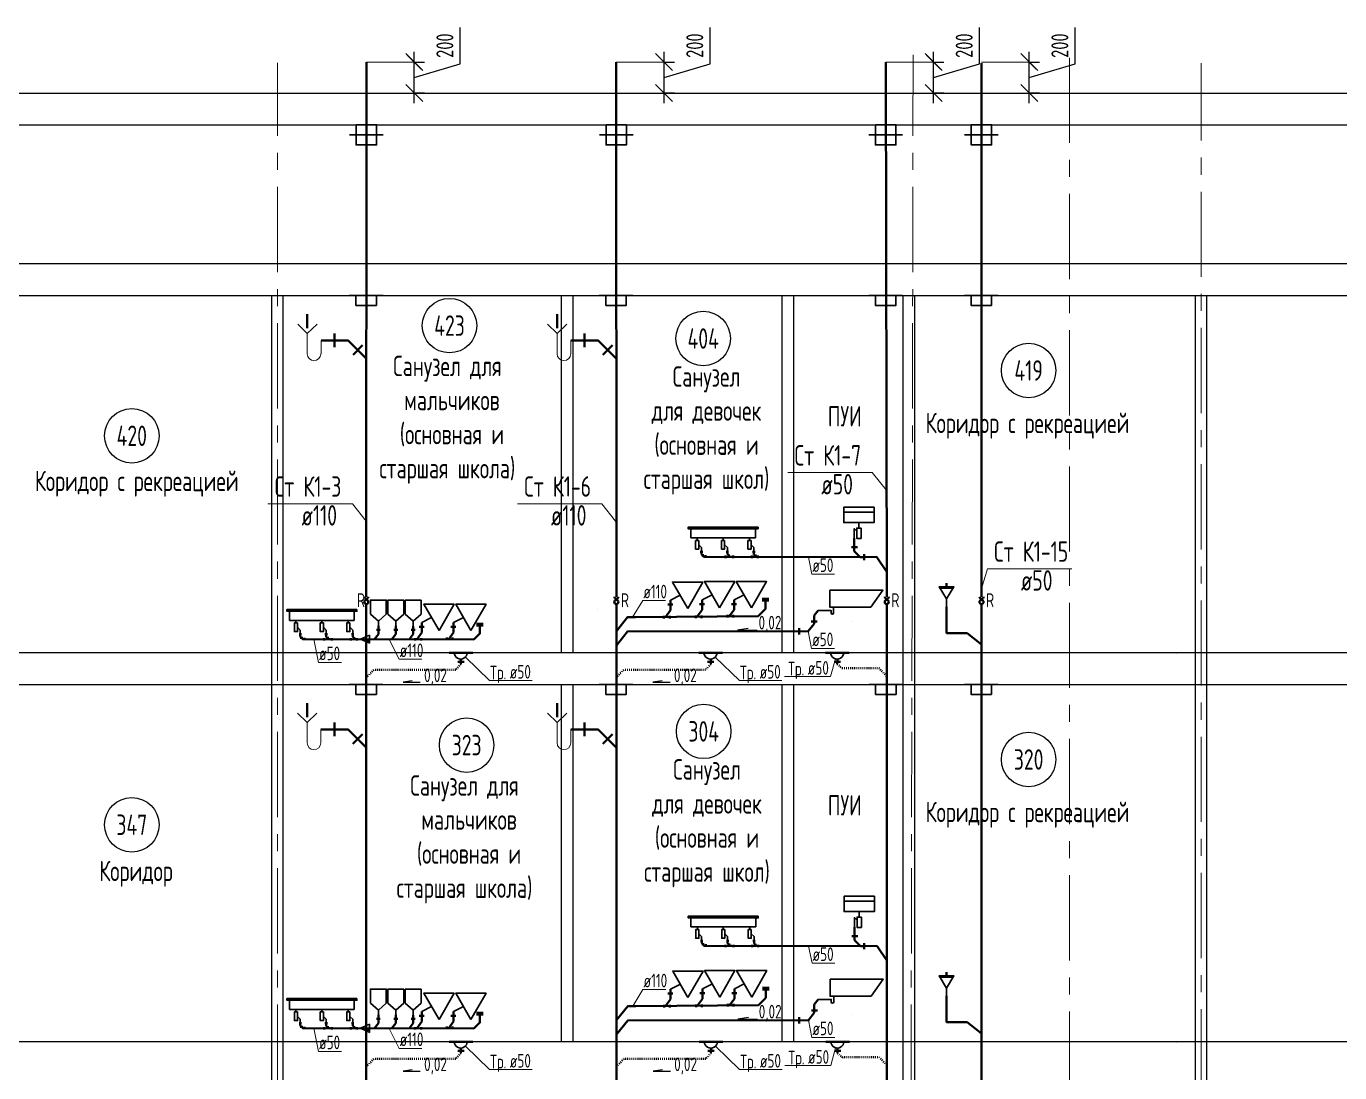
# Model space of a CAD drawing. Header units: millimetres. Extents: x -8689834 to 9419935, y -117443 to 166298.
# Drawn here: x -157798 to -138512, y -41899 to -26538 of the extents above; entities that cross this region are included whole.
import ezdxf
from ezdxf.enums import TextEntityAlignment as Align

# ---------------------------------------------------------------- set-up
doc = ezdxf.new("R2010")
doc.units = ezdxf.units.MM
doc.header["$MEASUREMENT"] = 0
doc.linetypes.add('ACAD_ISO03W100', pattern=[30, 12, -18])
doc.linetypes.add('CENTER', pattern=[2, 1.25, -0.25, 0.25, -0.25])
doc.layers.get('0').update_dxf_attribs({"color": 250, "lineweight": 9})
for name, color, linetype in [('PDF _0', 7, 'Continuous'), ('PDF __ВК-Text В1', 7, 'Continuous'), ('PDF __ВК-В1', 5, 'Continuous'), ('PDF __ВК-переход', 7, 'Continuous'), ('PDF __ВК-переход на SML', 3, 'Continuous'), ('PDF __ВК-питьевой фонтанчик', 7, 'Continuous'), ('PDF __ВК-противопожарные муфты', 1, 'Continuous'), ('PDF __ВК-размеры', 7, 'Continuous'), ('PDF __ВК-стены', 7, 'Continuous'), ('PDF __К14', 3, 'Continuous'), ('PDF __Сантехника', 7, 'Continuous'), ('PDF _TEKSTBK', 7, 'Continuous'), ('АР_Таблицы', 250, 'Continuous')]:
    doc.layers.add(name, color=color, linetype=linetype)
doc.layers.add('PDF __ВК-К1', color=7, linetype='Continuous', true_color=0xb80000)
for name, color, linetype, lineweight in [('АР_Маркер экспликации', 239, 'Continuous', 13), ('АР_Номер помещения', 1, 'Continuous', 25), ('АР_Оси', 195, 'Continuous', 9), ('АР_Оси размеры', 164, 'Continuous', 9), ('АР_Помещения_площадь', 19, 'Continuous', 9), ('ВК_канализация', 32, 'Continuous', 15)]:
    doc.layers.add(name, color=color, linetype=linetype, lineweight=lineweight)
doc.styles.add('ISOCPEUR', font='isocpeur.ttf', dxfattribs={"width": 0.7})
doc.styles.get("Standard").update_dxf_attribs({"font": 'isocpeur.ttf', "width": 0.7})
doc.styles.add('ГОСТ 2.304', font='isocpeur.ttf', dxfattribs={"width": 0.7})
doc.dimstyles.new('СПДС', dxfattribs={"dimscale": 100, "dimtxt": 2.5, "dimasz": 2.5, "dimexe": 1.5, "dimexo": 0, "dimgap": 1, "dimtad": 1, "dimdec": 0, "dimrnd": 1, "dimtxsty": 'ГОСТ 2.304', "dimblk": 'OBLIQUE', "dimcen": 2.5, "dimdle": 1.5, "dimadec": 0, "dimazin": 2, "dimtfac": 0.75, "dimtdec": 0, "dimtmove": 1, "dimatfit": 3, "dimfxl": 1, "dimtolj": 1, "dimarcsym": 1})

# ---------------------------------------------------------------- blocks, each defined once
blk = doc.blocks.new('*U1662')
at = {"layer": 'АР_Номер помещения', "color": 7}
blk.add_circle((-15720, 4793), 400, dxfattribs=at)
at = {"layer": 'АР_Помещения_площадь', "color": 7}
blk.add_line((-13545, 633), (-13545, 633), dxfattribs=at)
at = {"color": 7, "style": 'ISOCPEUR', "width": 0.7, "flags": 1}
blk.add_attdef('КАТЕГОРИЯ', (-499, -2092), '', height=250, dxfattribs=at)
at = {"layer": 'АР_Номер помещения', "color": 7, "style": 'ISOCPEUR', "width": 0.7}
blk.add_attdef('НОМЕР_ПОМЕЩЕНИЯ', text='', height=300, dxfattribs=at).set_placement((-15720, 4793), align=Align.MIDDLE_CENTER)
at = {"layer": 'АР_Помещения_площадь', "color": 7, "lineweight": 30, "width": 0.7, "flags": 104}
blk.add_attdef('ИМЯ_ПОМЕЩЕНИЯ', text='', height=100, dxfattribs=at).set_placement((158, 1217), align=Align.MIDDLE_CENTER)
at = {"layer": 'АР_Помещения_площадь', "color": 7, "style": 'ISOCPEUR', "width": 0.7}
blk.add_attdef('ПЛОЩАДЬ_ПОМЕЩЕНИЯ', text='', height=200, dxfattribs=at).set_placement((-13540, 880), align=Align.MIDDLE_RIGHT)
blk = doc.blocks.new('_Oblique')
at = {"color": 0, "linetype": 'ByBlock', "lineweight": -2}
blk.add_line((-0.5, -0.5), (0.5, 0.5), dxfattribs=at)
blk = doc.blocks.new('*D1730')
at = {"layer": 'АР_Оси размеры', "color": 0, "lineweight": -2, "ltscale": 100, "transparency": 16777216}
for p, q in [((-147757, -27088), (-147757, -26556)), ((-148432, -27667), (-148432, -26914)), ((-148432, -27064), (-148282, -27064)), ((-148432, -27291), (-147757, -27088)), ((-148432, -27517), (-148282, -27517))]:
    blk.add_line(p, q, dxfattribs=at)
at = {"layer": 'АР_Оси размеры', "color": 0, "lineweight": -2, "ltscale": 100, "transparency": 16777216, "xscale": 250, "yscale": 250, "zscale": 250}
for p, rotation in [((-148432, -27064), 90), ((-148432, -27517), 270)]:
    blk.add_blockref('_Oblique', p, dxfattribs=dict(at, rotation=rotation))
at = {"layer": 'АР_Оси размеры', "color": 0, "ltscale": 100, "transparency": 16777216, "insert": (-147982, -26822), "char_height": 250, "attachment_point": 5, "rotation": 90, "style": 'ГОСТ 2.304'}
blk.add_mtext('\\A1;200', dxfattribs=at)
blk = doc.blocks.new('*D1731')
at = {"layer": 'АР_Оси размеры', "color": 0, "lineweight": -2, "ltscale": 100, "transparency": 16777216}
for p, q in [((-143801, -27088), (-143801, -26556)), ((-144476, -27667), (-144476, -26914)), ((-144476, -27064), (-144326, -27064)), ((-144476, -27291), (-143801, -27088)), ((-144476, -27517), (-144326, -27517))]:
    blk.add_line(p, q, dxfattribs=at)
at = {"layer": 'АР_Оси размеры', "color": 0, "lineweight": -2, "ltscale": 100, "transparency": 16777216, "xscale": 250, "yscale": 250, "zscale": 250}
for p, rotation in [((-144476, -27064), 90), ((-144476, -27517), 270)]:
    blk.add_blockref('_Oblique', p, dxfattribs=dict(at, rotation=rotation))
at = {"layer": 'АР_Оси размеры', "color": 0, "ltscale": 100, "transparency": 16777216, "insert": (-144026, -26822), "char_height": 250, "attachment_point": 5, "rotation": 90, "style": 'ГОСТ 2.304'}
blk.add_mtext('\\A1;200', dxfattribs=at)
blk = doc.blocks.new('*D1732')
at = {"layer": 'АР_Оси размеры', "color": 0, "lineweight": -2, "ltscale": 100, "transparency": 16777216}
for p, q in [((-151426, -27088), (-151426, -26555)), ((-152101, -27667), (-152101, -26914)), ((-152101, -27064), (-151951, -27064)), ((-152101, -27290), (-151426, -27088)), ((-152101, -27517), (-151951, -27517))]:
    blk.add_line(p, q, dxfattribs=at)
at = {"layer": 'АР_Оси размеры', "color": 0, "lineweight": -2, "ltscale": 100, "transparency": 16777216, "xscale": 250, "yscale": 250, "zscale": 250}
for p, rotation in [((-152101, -27064), 90), ((-152101, -27517), 270)]:
    blk.add_blockref('_Oblique', p, dxfattribs=dict(at, rotation=rotation))
at = {"layer": 'АР_Оси размеры', "color": 0, "ltscale": 100, "transparency": 16777216, "insert": (-151651, -26822), "char_height": 250, "attachment_point": 5, "rotation": 90, "style": 'ГОСТ 2.304'}
blk.add_mtext('\\A1;200', dxfattribs=at)
blk = doc.blocks.new('*D1735')
at = {"layer": 'АР_Оси размеры', "color": 0, "lineweight": -2, "ltscale": 100, "transparency": 16777216}
for p, q in [((-142396, -27088), (-142396, -26556)), ((-143071, -27667), (-143071, -26914)), ((-143071, -27064), (-142921, -27064)), ((-143071, -27291), (-142396, -27088)), ((-143071, -27517), (-142921, -27517))]:
    blk.add_line(p, q, dxfattribs=at)
at = {"layer": 'АР_Оси размеры', "color": 0, "lineweight": -2, "ltscale": 100, "transparency": 16777216, "xscale": 250, "yscale": 250, "zscale": 250}
for p, rotation in [((-143071, -27064), 90), ((-143071, -27517), 270)]:
    blk.add_blockref('_Oblique', p, dxfattribs=dict(at, rotation=rotation))
at = {"layer": 'АР_Оси размеры', "color": 0, "ltscale": 100, "transparency": 16777216, "insert": (-142621, -26822), "char_height": 250, "attachment_point": 5, "rotation": 90, "style": 'ГОСТ 2.304'}
blk.add_mtext('\\A1;200', dxfattribs=at)

msp = doc.modelspace()

# ---------------------------------------------------------------- linework, layer by layer
at = {"layer": 'PDF _0', "lineweight": 20}
for points in [[(-151999.8, -27165.5), (-152203, -26962.3)], [(-148330.8, -27166), (-148533.9, -26962.8)], [(-144374.1, -27166), (-144577.3, -26962.8)], [(-142968.9, -27166), (-143172.1, -26962.8)]]:
    msp.add_lwpolyline(points, dxfattribs=at)
at = {"layer": 'PDF _0', "color": 3, "lineweight": 30}
for centre in [(-151418.4, -35732.2), (-151418.4, -35732.2), (-147749.9, -35732.2), (-147749.9, -35732.2), (-145891.4, -35732.2), (-145891.4, -35732.2), (-151418.4, -41442.7), (-151418.4, -41442.7), (-147746.4, -41442.7), (-147746.4, -41442.7), (-145887.9, -41442.7), (-145887.9, -41442.7)]:
    msp.add_arc(centre, 95.2, 179.99999, 0.00001, dxfattribs=at)
at = {"layer": 'PDF __ВК-Text В1', "lineweight": 25}
for points in [[(-147198.5, -35375.9), (-147353.1, -35402), (-147065.6, -35402)], [(-152129.2, -36144.3), (-152265.5, -36167.4), (-152012.2, -36167.4)], [(-148460.7, -36144.3), (-148597, -36167.4), (-148343.7, -36167.4)], [(-147194.9, -41086.4), (-147349.6, -41112.6), (-147062.1, -41112.6)], [(-152129.2, -41854.9), (-152265.5, -41877.9), (-152012.2, -41877.9)], [(-148457.2, -41854.9), (-148593.5, -41877.9), (-148340.1, -41877.9)]]:
    msp.add_lwpolyline(points, dxfattribs=at)
at = {"layer": 'PDF __ВК-В1', "color": 244, "lineweight": 40, "true_color": 0x991b1e}
for points in [[(-152804.5, -34912.1), (-152804.1, -27063.9)], [(-149132.5, -34912.1), (-149134.6, -27064.4)], [(-145162.5, -34912.1), (-145178.4, -27064.4)], [(-143770.5, -34912.1), (-143772.6, -27079.9)], [(-152805.6, -51185), (-152805.4, -35018.8)], [(-149133.6, -51185), (-149133.5, -35018.8)], [(-145163.6, -51185), (-145163.5, -35018.8)], [(-143980.1, -35444.3), (-144285.8, -35444.3), (-144285.8, -35059.1)], [(-143771.7, -51185), (-143771.5, -35018.8)], [(-143980.1, -41154.8), (-144285.8, -41154.8), (-144285.8, -40769.6)]]:
    msp.add_lwpolyline(points, dxfattribs=at)
at = {"layer": 'PDF __ВК-В1', "lineweight": 40}
for points in [[(-144285.8, -34767), (-144285.8, -34712)], [(-144285.8, -40477.5), (-144285.8, -40422.5)]]:
    msp.add_lwpolyline(points, dxfattribs=at)
at = {"layer": 'PDF __ВК-К1', "lineweight": 40}
for points in [[(-153270.6, -31048), (-153270.6, -31247)], [(-149600.8, -31048), (-149600.8, -31247)], [(-153270.6, -31149.6), (-153469.6, -31149.6)], [(-153270.6, -31149.6), (-153071.7, -31149.6), (-152805, -31416.3)], [(-152860, -31217.4), (-152999.7, -31361.3)], [(-149600.8, -31149.6), (-149799.7, -31149.6)], [(-149600.8, -31149.6), (-149401.8, -31149.6), (-149135.2, -31416.3)], [(-149190.2, -31217.4), (-149329.9, -31361.3)], [(-146231, -35189.3), (-146231, -35307.8), (-146315.6, -35417.8)], [(-146184.4, -35273.9), (-146273.3, -35273.9)], [(-146171.7, -35113.1), (-146231, -35189.3)], [(-146451.1, -35464.4), (-146451.1, -35371.3)], [(-151589.8, -35734.3), (-151242.7, -35734.3)], [(-147921.3, -35734.3), (-147574.2, -35734.3)], [(-146062.9, -35734.3), (-145715.8, -35734.3)], [(-153271.2, -36758.6), (-153271.2, -36957.5)], [(-149600.8, -36758.6), (-149600.8, -36957.5)], [(-153271.2, -36860.2), (-153470.1, -36860.2)], [(-153271.2, -36860.2), (-153072.2, -36860.2), (-152805.5, -37126.8)], [(-152860.6, -36927.9), (-153000.3, -37071.8)], [(-149600.8, -36860.2), (-149799.7, -36860.2)], [(-149600.8, -36860.2), (-149401.8, -36860.2), (-149135.2, -37126.8)], [(-149190.2, -36927.9), (-149329.9, -37071.8)], [(-146168.2, -40823.6), (-146227.4, -40899.8)], [(-146227.4, -40899.8), (-146227.4, -41018.3), (-146312.1, -41128.4)], [(-146180.9, -40984.4), (-146269.7, -40984.4)], [(-146447.5, -41174.9), (-146447.5, -41081.8)], [(-151589.8, -41444.8), (-151242.7, -41444.8)], [(-147917.8, -41444.8), (-147570.7, -41444.8)], [(-146059.3, -41444.8), (-145712.2, -41444.8)]]:
    msp.add_lwpolyline(points, dxfattribs=at)
at = {"layer": 'PDF __ВК-К1', "color": 244, "lineweight": 40, "true_color": 0x991b1e}
for points in [[(-145641.2, -34050.8), (-145641.2, -34241.3)], [(-147901.6, -34253.1), (-147865.2, -34253.1)], [(-147884.2, -34284.4), (-147884.2, -34248)], [(-147823.3, -34324.8), (-147847.6, -34324.8), (-147884.2, -34284.4)], [(-147884.2, -34303.5), (-147847.8, -34303.5)], [(-147823.5, -34340), (-147823.5, -34303.5)], [(-147532.1, -34308.6), (-147532.1, -34345)], [(-147521.7, -34253.1), (-147485.3, -34253.1)], [(-147502.6, -34288.2), (-147502.6, -34251.8)], [(-147443.6, -34325.6), (-147466.2, -34325.6), (-147502.6, -34288.2)], [(-147502.6, -34307.3), (-147466.2, -34307.3)], [(-147418.4, -34308.6), (-147418.4, -34345)], [(-147143.5, -34308.6), (-147143.5, -34345)], [(-147133.1, -34253.1), (-147096.6, -34253.1)], [(-147114, -34289.5), (-147114, -34253.1)], [(-147055, -34326.5), (-147077.6, -34326.5), (-147114, -34289.5)], [(-147114, -34308.6), (-147077.6, -34308.6)], [(-147055, -34345), (-147055, -34308.6)], [(-145679.3, -34182.1), (-145590.4, -34182.1)], [(-145497.2, -34330.2), (-145552.3, -34330.2), (-145641.2, -34241.3)], [(-145497.2, -34285.8), (-145497.2, -34374.7)], [(-148306.2, -35027.5), (-148378.8, -35027.5)], [(-148340.8, -34961.9), (-148340.8, -35110.4)], [(-147838, -35021.5), (-147910.5, -35021.5)], [(-147872.5, -34955.9), (-147872.5, -35104.5)], [(-147369.7, -35021.5), (-147442.3, -35021.5)], [(-147404.3, -34955.9), (-147404.3, -35104.5)], [(-147049.1, -35194.5), (-146942.3, -35087.7), (-146942.3, -34969.1)], [(-146992.2, -34943), (-146894.9, -34943)], [(-146992.2, -34969.1), (-146894.9, -34969.1)], [(-151992, -35287.8), (-151992, -35436.3)], [(-151523.7, -35287.8), (-151523.7, -35436.3)], [(-147049.1, -35194.5), (-148850.6, -35213)], [(-148433.9, -35230.1), (-148433.9, -35193.6)], [(-148340.8, -35110.4), (-148413.2, -35209.6)], [(-148350.1, -35230.1), (-148350.1, -35193.6)], [(-147965.7, -35224.1), (-147965.7, -35187.7)], [(-147872.5, -35104.5), (-147945, -35203.7)], [(-147881.9, -35224.1), (-147881.9, -35187.7)], [(-147501.4, -35215.3), (-147501.4, -35178.9)], [(-147404.3, -35104.5), (-147476.8, -35197.7)], [(-147417.6, -35215.3), (-147417.6, -35178.9)], [(-153792.2, -35463.2), (-153755.8, -35463.2)], [(-153774.8, -35494.6), (-153774.8, -35458.1)], [(-153412.3, -35463.2), (-153375.8, -35463.2)], [(-153393.2, -35498.3), (-153393.2, -35461.9)], [(-153023.7, -35463.2), (-152987.2, -35463.2)], [(-153004.6, -35499.6), (-153004.6, -35463.2)], [(-152626.9, -35458.8), (-152684.8, -35536.1)], [(-152599.2, -35395.3), (-152657.2, -35395.3)], [(-152626.9, -35340.1), (-152626.9, -35458.8)], [(-152371.6, -35459.4), (-152429.6, -35536.7)], [(-152344, -35395.9), (-152402, -35395.9)], [(-152371.6, -35340.7), (-152371.6, -35459.4)], [(-152116.4, -35460), (-152174.4, -35537.3)], [(-152088.8, -35396.5), (-152146.8, -35396.5)], [(-152116.4, -35341.3), (-152116.4, -35460)], [(-151992, -35436.3), (-152064.5, -35537.8)], [(-151957.4, -35353.4), (-152030, -35353.4)], [(-151523.7, -35436.3), (-151596.3, -35538.9)], [(-151489.2, -35353.4), (-151561.7, -35353.4)], [(-151224.5, -35539.7), (-151137, -35452.2), (-151137, -35333.6)], [(-151186.8, -35307.5), (-151089.6, -35307.5)], [(-151186.8, -35333.6), (-151089.6, -35333.6)], [(-153713.9, -35534.9), (-153738.2, -35534.9), (-153774.8, -35494.6)], [(-153774.8, -35513.6), (-153738.4, -35513.6)], [(-153714.1, -35550.1), (-153714.1, -35513.6)], [(-153422.7, -35518.7), (-153422.7, -35555.2)], [(-153334.2, -35535.7), (-153356.7, -35535.7), (-153393.2, -35498.3)], [(-153393.2, -35517.4), (-153356.8, -35517.4)], [(-153309, -35518.7), (-153309, -35555.2)], [(-153034.1, -35518.7), (-153034.1, -35555.2)], [(-152945.6, -35536.6), (-152968.1, -35536.6), (-153004.6, -35499.6)], [(-153004.6, -35518.7), (-152968.1, -35518.7)], [(-152945.6, -35555.2), (-152945.6, -35518.7)], [(-152085.1, -35556), (-152085.1, -35519.5)], [(-152001.4, -35556), (-152001.4, -35519.5)], [(-151620.8, -35547.2), (-151620.8, -35510.7)], [(-151537, -35547.2), (-151537, -35510.7)], [(-151589.8, -35734.3), (-151242.7, -35734.3)], [(-151369.7, -35865.5), (-151462.9, -35865.5)], [(-151369.7, -35865.5), (-151462.9, -35865.5)], [(-151416.3, -35899.4), (-151415.6, -35827.4)], [(-147921.3, -35734.3), (-147574.2, -35734.3)], [(-147701.2, -35865.5), (-147794.4, -35865.5)], [(-147701.2, -35865.5), (-147794.4, -35865.5)], [(-147747.8, -35899.4), (-147747.1, -35827.4)], [(-146062.9, -35734.3), (-145715.8, -35734.3)], [(-145842.8, -35865.5), (-145935.9, -35865.5)], [(-145842.8, -35865.5), (-145935.9, -35865.5)], [(-145889.3, -35899.4), (-145888.7, -35827.4)], [(-145675.7, -39892.6), (-145586.8, -39892.6)], [(-145637.6, -39761.4), (-145637.6, -39951.8)], [(-147898.1, -39963.6), (-147861.7, -39963.6)], [(-147880.7, -39995), (-147880.7, -39958.5)], [(-147819.8, -40035.3), (-147844.1, -40035.3), (-147880.7, -39995)], [(-147880.7, -40014), (-147844.3, -40014)], [(-147820, -40050.5), (-147820, -40014)], [(-147528.6, -40019.1), (-147528.6, -40055.6)], [(-147518.2, -39963.6), (-147481.7, -39963.6)], [(-147499.1, -39998.8), (-147499.1, -39962.3)], [(-147440.1, -40036.2), (-147462.6, -40036.2), (-147499.1, -39998.8)], [(-147499.1, -40017.8), (-147462.6, -40017.8)], [(-147414.8, -40019.1), (-147414.8, -40055.6)], [(-147139.9, -40019.1), (-147139.9, -40055.6)], [(-147129.5, -39963.6), (-147093.1, -39963.6)], [(-147110.4, -40000), (-147110.4, -39963.6)], [(-147051.5, -40037.1), (-147074, -40037.1), (-147110.4, -40000)], [(-147110.4, -40019.1), (-147074, -40019.1)], [(-147051.5, -40055.6), (-147051.5, -40019.1)], [(-145493.7, -40040.7), (-145548.7, -40040.7), (-145637.6, -39951.8)], [(-145493.7, -39996.3), (-145493.7, -40085.2)], [(-148337.2, -40672.4), (-148337.2, -40820.9)], [(-147869, -40666.4), (-147869, -40815)], [(-147400.7, -40666.4), (-147400.7, -40815)], [(-147045.6, -40905), (-146938.8, -40798.2), (-146938.8, -40679.6)], [(-146988.6, -40653.5), (-146891.3, -40653.5)], [(-146988.6, -40679.6), (-146891.3, -40679.6)], [(-148337.2, -40820.9), (-148409.7, -40920.2)], [(-148302.7, -40738), (-148375.2, -40738)], [(-147869, -40815), (-147941.5, -40914.2)], [(-147834.5, -40732.1), (-147907, -40732.1)], [(-147400.7, -40815), (-147473.3, -40908.3)], [(-147366.2, -40732.1), (-147438.7, -40732.1)], [(-152626.9, -41050.6), (-152626.9, -41169.3)], [(-152371.6, -41051.2), (-152371.6, -41169.9)], [(-152116.4, -41051.8), (-152116.4, -41170.5)], [(-151957.4, -41063.9), (-152030, -41063.9)], [(-151992, -40998.3), (-151992, -41146.8)], [(-151489.2, -41063.9), (-151561.7, -41063.9)], [(-151523.7, -40998.3), (-151523.7, -41146.8)], [(-151224.5, -41250.3), (-151137, -41162.8), (-151137, -41044.1)], [(-151186.8, -41018), (-151089.6, -41018)], [(-151186.8, -41044.1), (-151089.6, -41044.1)], [(-147045.6, -40905), (-148847, -40923.5)], [(-148430.3, -40940.6), (-148430.3, -40904.2)], [(-148346.6, -40940.6), (-148346.6, -40904.2)], [(-147962.1, -40934.6), (-147962.1, -40898.2)], [(-147878.4, -40934.6), (-147878.4, -40898.2)], [(-147497.8, -40925.9), (-147497.8, -40889.4)], [(-147414.1, -40925.9), (-147414.1, -40889.4)], [(-153792.2, -41173.7), (-153755.8, -41173.7)], [(-153774.8, -41205.1), (-153774.8, -41168.7)], [(-153713.9, -41245.4), (-153738.2, -41245.4), (-153774.8, -41205.1)], [(-153774.8, -41224.2), (-153738.4, -41224.2)], [(-153714.1, -41260.6), (-153714.1, -41224.2)], [(-153422.7, -41229.3), (-153422.7, -41265.7)], [(-153412.3, -41173.7), (-153375.8, -41173.7)], [(-153393.2, -41208.9), (-153393.2, -41172.4)], [(-153334.2, -41246.3), (-153356.7, -41246.3), (-153393.2, -41208.9)], [(-153393.2, -41228), (-153356.8, -41228)], [(-153309, -41229.3), (-153309, -41265.7)], [(-153034.1, -41229.3), (-153034.1, -41265.7)], [(-153023.7, -41173.7), (-152987.2, -41173.7)], [(-153004.6, -41210.2), (-153004.6, -41173.7)], [(-152945.6, -41247.2), (-152968.1, -41247.2), (-153004.6, -41210.2)], [(-153004.6, -41229.3), (-152968.1, -41229.3)], [(-152945.6, -41265.7), (-152945.6, -41229.3)], [(-152626.9, -41169.3), (-152684.8, -41246.6)], [(-152599.2, -41105.8), (-152657.2, -41105.8)], [(-152371.6, -41169.9), (-152429.6, -41247.2)], [(-152344, -41106.4), (-152402, -41106.4)], [(-152116.4, -41170.5), (-152174.4, -41247.8)], [(-152088.8, -41107), (-152146.8, -41107)], [(-152085.1, -41266.5), (-152085.1, -41230.1)], [(-151992, -41146.8), (-152064.5, -41248.3)], [(-152001.4, -41266.5), (-152001.4, -41230.1)], [(-151620.8, -41257.7), (-151620.8, -41221.3)], [(-151523.7, -41146.8), (-151596.3, -41249.4)], [(-151537, -41257.7), (-151537, -41221.3)], [(-151589.8, -41444.8), (-151242.7, -41444.8)], [(-147917.8, -41444.8), (-147570.7, -41444.8)], [(-146059.3, -41444.8), (-145712.2, -41444.8)], [(-151369.7, -41576), (-151462.9, -41576)], [(-151369.7, -41576), (-151462.9, -41576)], [(-151416.3, -41609.9), (-151415.6, -41537.9)], [(-147697.7, -41576), (-147790.8, -41576)], [(-147697.7, -41576), (-147790.8, -41576)], [(-147744.3, -41609.9), (-147743.6, -41537.9)], [(-145839.2, -41576), (-145932.4, -41576)], [(-145839.2, -41576), (-145932.4, -41576)], [(-145885.8, -41609.9), (-145885.1, -41537.9)]]:
    msp.add_lwpolyline(points, dxfattribs=at)
at = {"layer": 'PDF __ВК-К1', "color": 244, "linetype": 'ACAD_ISO03W100', "lineweight": 40, "true_color": 0x991b1e}
for points in [[(-151416.3, -35899.4), (-151492.5, -35984), (-152694, -35984), (-152804, -36098.3)], [(-147747.8, -35899.4), (-147824, -35984), (-149025.5, -35984), (-149135.5, -36098.3)], [(-145889.3, -35899.4), (-145819.7, -35962.5), (-145280.2, -35957.8), (-145170.2, -36072.1)], [(-151416.3, -41609.9), (-151492.5, -41694.5), (-152694, -41694.5), (-152804, -41808.8)], [(-147744.3, -41609.9), (-147820.4, -41694.5), (-149021.9, -41694.5), (-149132, -41808.8)], [(-145885.8, -41609.9), (-145816.1, -41673), (-145276.7, -41668.4), (-145166.6, -41782.6)]]:
    msp.add_lwpolyline(points, dxfattribs=at)
at = {"layer": 'PDF __ВК-переход', "lineweight": 25}
for points in [[(-152756.1, -35595.5), (-152756.1, -35476.9), (-152895.8, -35536.2), (-152756.1, -35595.5), (-152756.1, -35476.9), (-152895.8, -35536.2), (-152756.1, -35595.5), (-152895.8, -35536.2), (-152756.1, -35476.9)], [(-152756.1, -41306), (-152756.1, -41187.5), (-152895.8, -41246.7), (-152756.1, -41306), (-152756.1, -41187.5), (-152895.8, -41246.7), (-152756.1, -41306), (-152895.8, -41246.7), (-152756.1, -41187.5)]]:
    msp.add_lwpolyline(points, close=True, dxfattribs=at)
at = {"layer": 'PDF __ВК-переход на SML', "lineweight": 30}
for points in [[(-152954.3, -27982.5), (-152653.7, -27982.5), (-152653.7, -28130.7), (-152954.3, -28130.7)], [(-149285.2, -27983), (-148984.7, -27983), (-148984.7, -28131.1), (-149285.2, -28131.1)], [(-145328.6, -27983), (-145028, -27983), (-145028, -28131.1), (-145328.6, -28131.1)], [(-143923.4, -27983), (-143622.8, -27983), (-143622.8, -28131.1), (-143923.4, -28131.1)]]:
    msp.add_lwpolyline(points, close=True, dxfattribs=at)
at = {"layer": 'PDF __ВК-питьевой фонтанчик', "lineweight": 30}
for points in [[(-144285.8, -34944.8), (-144395.9, -34767), (-144175.8, -34767), (-144285.8, -34944.8), (-144285.8, -35059.1)], [(-144383.2, -34783.9), (-144184.2, -34783.9)], [(-144285.8, -40655.3), (-144395.9, -40477.5), (-144175.8, -40477.5), (-144285.8, -40655.3), (-144285.8, -40769.6)], [(-144383.2, -40494.5), (-144184.2, -40494.5)]]:
    msp.add_lwpolyline(points, dxfattribs=at)
at = {"layer": 'PDF __ВК-противопожарные муфты', "lineweight": 30}
for points in [[(-153051.6, -28130.7), (-152806.1, -28130.7), (-152556.4, -28130.7)], [(-152954.3, -28130.7), (-152954.3, -28278.8), (-152653.7, -28278.8), (-152653.7, -28130.7)], [(-149382.6, -28131.1), (-149137.1, -28131.1), (-148887.3, -28131.1)], [(-149285.2, -28131.1), (-149285.2, -28279.3), (-148984.7, -28279.3), (-148984.7, -28131.1)], [(-145425.9, -28131.1), (-145180.4, -28131.1), (-144930.7, -28131.1)], [(-145328.6, -28131.1), (-145328.6, -28279.3), (-145028, -28279.3), (-145028, -28131.1)], [(-144020.7, -28131.1), (-143775.2, -28131.1), (-143525.5, -28131.1)], [(-143923.4, -28131.1), (-143923.4, -28279.3), (-143622.8, -28279.3), (-143622.8, -28131.1)], [(-153054.9, -30487.3), (-152809.4, -30487.3), (-152559.6, -30487.3)], [(-152957.5, -30487.3), (-152957.5, -30635.5), (-152657, -30635.5), (-152657, -30487.3)], [(-149385, -30487.3), (-149139.5, -30487.3), (-148889.8, -30487.3)], [(-149287.7, -30487.3), (-149287.7, -30635.5), (-148987.1, -30635.5), (-148987.1, -30487.3)], [(-145426.9, -30487.3), (-145181.4, -30487.3), (-144931.7, -30487.3)], [(-145329.6, -30487.3), (-145329.6, -30635.5), (-145029, -30635.5), (-145029, -30487.3)], [(-144023.1, -30487.3), (-143777.6, -30487.3), (-143527.8, -30487.3)], [(-143925.7, -30487.3), (-143925.7, -30635.4), (-143625.2, -30635.4), (-143625.2, -30487.3)], [(-153055.4, -36197.8), (-152809.9, -36197.8), (-152560.2, -36197.8)], [(-152958.1, -36197.8), (-152958.1, -36346), (-152657.5, -36346), (-152657.5, -36197.8)], [(-149385, -36197.8), (-149139.5, -36197.8), (-148889.8, -36197.8)], [(-149287.7, -36197.8), (-149287.7, -36346), (-148987.1, -36346), (-148987.1, -36197.8)], [(-145423.8, -36197.8), (-145178.3, -36197.8), (-144928.5, -36197.8)], [(-145326.4, -36197.8), (-145326.4, -36346), (-145025.9, -36346), (-145025.9, -36197.8)], [(-144023.1, -36197.8), (-143777.6, -36197.8), (-143527.8, -36197.8)], [(-143925.7, -36197.8), (-143925.7, -36346), (-143625.2, -36346), (-143625.2, -36197.8)]]:
    msp.add_lwpolyline(points, dxfattribs=at)
at = {"layer": 'PDF __ВК-размеры', "lineweight": 20}
for points in [[(-152804.1, -27063.9), (-151999.8, -27063.9)], [(-149135, -27064.4), (-148330.8, -27064.4)], [(-145178.4, -27064.4), (-144374.1, -27064.4)], [(-143773.2, -27064.4), (-142968.9, -27064.4)]]:
    msp.add_lwpolyline(points, dxfattribs=at)
at = {"layer": 'PDF __ВК-стены', "color": 18, "lineweight": 25, "true_color": 0x000000}
for points in [[(-171417.8, -27517.3), (-116489.7, -27517.5)], [(-171417.8, -27983), (-116484.2, -27983)], [(-171361.2, -27983), (-116484.2, -27983)], [(-171417.8, -30021.6), (-116493.9, -30021.9)], [(-171417.8, -30487.3), (-116540.8, -30487.3)], [(-171417.8, -30487.3), (-116494.7, -30487.4)], [(-154197.9, -30487.3), (-154197.9, -57185.8)], [(-154028.6, -30487.3), (-154028.6, -57185.8)], [(-149943.7, -30487.3), (-149943.7, -35732.2)], [(-149774.4, -30487.3), (-149774.4, -35732.2)], [(-146703.7, -30487.3), (-146703.7, -35736.4)], [(-146534.4, -30487.3), (-146534.4, -35736.4)], [(-144927.2, -30487.3), (-144927.2, -52402.3)], [(-144757.9, -30487.3), (-144757.9, -52402.3)], [(-140636.3, -30487.3), (-140636.3, -57185.8)], [(-140467, -30487.3), (-140467, -57185.8)], [(-171417.8, -35732.2), (-116540.8, -35732.2)], [(-171417.8, -36197.8), (-116540.8, -36197.8)], [(-171417.8, -36197.8), (-116540.8, -36197.8)], [(-149943.7, -36197.8), (-149943.7, -41442.7)], [(-149774.4, -36197.8), (-149774.4, -41442.7)], [(-146703.7, -36197.8), (-146703.7, -41446.9)], [(-146534.4, -36197.8), (-146534.4, -41446.9)], [(-171417.8, -41442.7), (-116540.8, -41442.7)]]:
    msp.add_lwpolyline(points, dxfattribs=at)
at = {"layer": 'PDF __К14', "lineweight": 40}
for points in [[(-153672.8, -30967.6), (-153672.8, -30764.4)], [(-150002.9, -30967.6), (-150002.9, -30764.4)], [(-153673.3, -36678.1), (-153673.3, -36475)], [(-150002.9, -36678.1), (-150002.9, -36475)]]:
    msp.add_lwpolyline(points, dxfattribs=at)
at = {"layer": 'PDF __Сантехника', "lineweight": 30}
for points in [[(-145349.1, -33597.9), (-145793.6, -33597.9), (-145793.6, -33669.9), (-145349.1, -33669.9)], [(-145349.1, -33669.9), (-145793.6, -33669.9), (-145793.6, -33822.3), (-145349.1, -33822.3)], [(-147053.3, -33890.5), (-148080.3, -33890.5), (-148080.3, -33914.8), (-147053.3, -33914.8)], [(-145539.6, -33902.7), (-145603.1, -33902.7), (-145603.1, -34055.1), (-145539.6, -34055.1)], [(-147924.2, -34086.5), (-147971, -34086.5), (-147971, -34213.2), (-147924.2, -34213.2)], [(-147544.3, -34086.5), (-147589.4, -34086.5), (-147589.4, -34213.2), (-147544.3, -34213.2)], [(-147155.6, -34086.5), (-147200.7, -34086.5), (-147200.7, -34213.2), (-147155.6, -34213.2)], [(-148085.1, -35082.8), (-147864, -34695.9), (-148309.7, -34695.9)], [(-147616.9, -35076.8), (-147395.8, -34689.9), (-147841.5, -34689.9)], [(-147148.7, -35076.8), (-146927.6, -34689.9), (-147373.2, -34689.9)], [(-145998.1, -34816.8), (-145219.3, -34816.8), (-145397, -35066.5), (-145998.1, -35066.5)], [(-151736.4, -35408.7), (-151515.3, -35021.8), (-151960.9, -35021.8)], [(-151268.1, -35408.7), (-151047, -35021.8), (-151492.6, -35021.8)], [(-152943.9, -35100.6), (-153970.9, -35100.6), (-153970.9, -35124.9), (-152943.9, -35124.9)], [(-153814.8, -35296.7), (-153861.6, -35296.7), (-153861.6, -35423.3), (-153814.8, -35423.3)], [(-153434.8, -35296.7), (-153479.9, -35296.7), (-153479.9, -35423.3), (-153434.8, -35423.3)], [(-153046.2, -35296.7), (-153091.3, -35296.7), (-153091.3, -35423.3), (-153046.2, -35423.3)], [(-145345.5, -39308.4), (-145790, -39308.4), (-145790, -39380.4), (-145345.5, -39380.4)], [(-145345.5, -39380.4), (-145790, -39380.4), (-145790, -39532.8), (-145345.5, -39532.8)], [(-147049.7, -39601), (-148076.8, -39601), (-148076.8, -39625.3), (-147049.7, -39625.3)], [(-145536, -39613.2), (-145599.5, -39613.2), (-145599.5, -39765.6), (-145536, -39765.6)], [(-147920.7, -39797.1), (-147967.5, -39797.1), (-147967.5, -39923.7), (-147920.7, -39923.7)], [(-147540.7, -39797.1), (-147585.8, -39797.1), (-147585.8, -39923.7), (-147540.7, -39923.7)], [(-147152.1, -39797.1), (-147197.2, -39797.1), (-147197.2, -39923.7), (-147152.1, -39923.7)], [(-148081.6, -40793.3), (-147860.5, -40406.4), (-148306.1, -40406.4)], [(-147613.4, -40787.3), (-147392.3, -40400.4), (-147837.9, -40400.4)], [(-147145.1, -40787.3), (-146924, -40400.4), (-147369.6, -40400.4)], [(-145994.6, -40527.3), (-145215.7, -40527.3), (-145393.5, -40777), (-145994.6, -40777)], [(-152943.9, -40811.1), (-153970.9, -40811.1), (-153970.9, -40835.4), (-152943.9, -40835.4)], [(-151736.4, -41119.2), (-151515.3, -40732.3), (-151960.9, -40732.3)], [(-151268.1, -41119.2), (-151047, -40732.3), (-151492.6, -40732.3)], [(-153814.8, -41007.2), (-153861.6, -41007.2), (-153861.6, -41133.8), (-153814.8, -41133.8)], [(-153434.8, -41007.2), (-153479.9, -41007.2), (-153479.9, -41133.8), (-153434.8, -41133.8)], [(-153046.2, -41007.2), (-153091.3, -41007.2), (-153091.3, -41133.8), (-153046.2, -41133.8)]]:
    msp.add_lwpolyline(points, close=True, dxfattribs=at)
for points in [[(-148042.2, -34048.4), (-148042.2, -33914.8)], [(-147868.7, -33914.8), (-148042.2, -33914.8)], [(-147091.4, -34048.4), (-147091.4, -33914.8)], [(-145603.1, -33949.2), (-145641.2, -33911.1), (-145641.2, -34050.8)], [(-145571.3, -33822.3), (-145571.3, -33902.7)], [(-148042.2, -34048.4), (-147091.4, -34048.4)], [(-147946.8, -34048.4), (-147946.8, -34086.5)], [(-147566.8, -34048.4), (-147566.8, -34086.5)], [(-147178.2, -34048.4), (-147178.2, -34086.5)], [(-147884.3, -34190.6), (-147924.2, -34150.7)], [(-147884.3, -34253.1), (-147884.3, -34190.6)], [(-147502.6, -34190.6), (-147544.3, -34150.7)], [(-147502.6, -34253.1), (-147502.6, -34190.6)], [(-147114, -34190.6), (-147155.6, -34150.7)], [(-147114, -34253.1), (-147114, -34190.6)], [(-148195.7, -34889.3), (-148340.8, -34961.9)], [(-147727.5, -34883.4), (-147872.5, -34955.9)], [(-147259.2, -34883.4), (-147404.3, -34955.9)], [(-152626.9, -35340.1), (-152626.9, -35268.3), (-152510.9, -35166.1), (-152510.9, -34961.8), (-152745.6, -34961.8), (-152745.6, -35166.1), (-152626.9, -35268.3)], [(-152371.6, -35340.7), (-152371.6, -35268.9), (-152255.7, -35166.7), (-152255.7, -34962.4), (-152490.4, -34962.4), (-152490.4, -35166.7), (-152371.6, -35268.9)], [(-152116.4, -35341.3), (-152116.4, -35269.5), (-152000.5, -35167.3), (-152000.5, -34963), (-152235.2, -34963), (-152235.2, -35167.3), (-152116.4, -35269.5)], [(-145943.1, -35066.5), (-145943.1, -35151.2)], [(-153932.8, -35258.5), (-153932.8, -35124.9)], [(-153759.3, -35124.9), (-153932.8, -35124.9)], [(-153932.8, -35258.5), (-152982, -35258.5)], [(-153837.3, -35258.5), (-153837.3, -35296.7)], [(-153457.4, -35258.5), (-153457.4, -35296.7)], [(-153068.8, -35258.5), (-153068.8, -35296.7)], [(-152982, -35258.5), (-152982, -35124.9)], [(-151846.9, -35215.2), (-151992, -35287.8)], [(-151378.6, -35215.2), (-151523.7, -35287.8)], [(-145981.2, -35151.2), (-145981.2, -35113.1), (-146171.7, -35113.1)], [(-153774.9, -35400.8), (-153814.8, -35360.8)], [(-153774.9, -35463.2), (-153774.9, -35400.8)], [(-153393.2, -35400.8), (-153434.8, -35360.8)], [(-153393.2, -35463.2), (-153393.2, -35400.8)], [(-153004.6, -35400.8), (-153046.2, -35360.8)], [(-153004.6, -35463.2), (-153004.6, -35400.8)], [(-145567.8, -39532.8), (-145567.8, -39613.2)], [(-148038.6, -39758.9), (-148038.6, -39625.3)], [(-147865.1, -39625.3), (-148038.6, -39625.3)], [(-147087.9, -39758.9), (-147087.9, -39625.3)], [(-145599.5, -39659.8), (-145637.6, -39621.7), (-145637.6, -39761.4)], [(-148038.6, -39758.9), (-147087.9, -39758.9)], [(-147943.2, -39758.9), (-147943.2, -39797.1)], [(-147880.8, -39901.2), (-147920.7, -39861.3)], [(-147880.8, -39963.6), (-147880.8, -39901.2)], [(-147563.3, -39758.9), (-147563.3, -39797.1)], [(-147499.1, -39901.2), (-147540.7, -39861.3)], [(-147499.1, -39963.6), (-147499.1, -39901.2)], [(-147174.6, -39758.9), (-147174.6, -39797.1)], [(-147110.4, -39901.2), (-147152.1, -39861.3)], [(-147110.4, -39963.6), (-147110.4, -39901.2)], [(-152626.9, -41050.6), (-152626.9, -40978.8), (-152510.9, -40876.6), (-152510.9, -40672.3), (-152745.6, -40672.3), (-152745.6, -40876.6), (-152626.9, -40978.8)], [(-152371.6, -41051.2), (-152371.6, -40979.4), (-152255.7, -40877.2), (-152255.7, -40672.9), (-152490.4, -40672.9), (-152490.4, -40877.2), (-152371.6, -40979.4)], [(-152116.4, -41051.8), (-152116.4, -40980), (-152000.5, -40877.8), (-152000.5, -40673.5), (-152235.2, -40673.5), (-152235.2, -40877.8), (-152116.4, -40980)], [(-148192.1, -40599.8), (-148337.2, -40672.4)], [(-147723.9, -40593.9), (-147869, -40666.4)], [(-147255.6, -40593.9), (-147400.7, -40666.4)], [(-153932.8, -40969), (-153932.8, -40835.4)], [(-153759.3, -40835.4), (-153932.8, -40835.4)], [(-152982, -40969), (-152982, -40835.4)], [(-145977.7, -40861.7), (-145977.7, -40823.6), (-146168.2, -40823.6)], [(-145939.6, -40777), (-145939.6, -40861.7)], [(-153932.8, -40969), (-152982, -40969)], [(-153837.3, -40969), (-153837.3, -41007.2)], [(-153774.9, -41111.3), (-153814.8, -41071.4)], [(-153457.4, -40969), (-153457.4, -41007.2)], [(-153393.2, -41111.3), (-153434.8, -41071.4)], [(-153068.8, -40969), (-153068.8, -41007.2)], [(-153004.6, -41111.3), (-153046.2, -41071.4)], [(-151846.9, -40925.7), (-151992, -40998.3)], [(-151378.6, -40925.7), (-151523.7, -40998.3)], [(-153774.9, -41173.7), (-153774.9, -41111.3)], [(-153393.2, -41173.7), (-153393.2, -41111.3)], [(-153004.6, -41173.7), (-153004.6, -41111.3)]]:
    msp.add_lwpolyline(points, dxfattribs=at)
for centre in [(-145962.2, -35149), (-145958.6, -40859.6)]:
    msp.add_arc(centre, 19, 180.00002, 359.99998, dxfattribs=at)
at = {"layer": 'PDF _TEKSTBK', "lineweight": 18}
for points in [[(-153672.8, -31048), (-153812.4, -30908.3)], [(-153672.8, -31348.6), (-153672.8, -31048), (-153528.8, -30908.3)], [(-150002.9, -31048), (-150142.6, -30908.3)], [(-150002.9, -31348.6), (-150002.9, -31048), (-149859, -30908.3)], [(-153469.6, -31149.6), (-153469.6, -31348.6)], [(-149799.7, -31149.6), (-149799.7, -31348.6)], [(-153673.3, -36758.6), (-153813, -36618.9)], [(-153673.3, -37059.1), (-153673.3, -36758.6), (-153529.4, -36618.9)], [(-150002.9, -36758.6), (-150142.6, -36618.9)], [(-150002.9, -37059.1), (-150002.9, -36758.6), (-149859, -36618.9)], [(-153470.1, -36860.2), (-153470.1, -37059.1)], [(-149799.7, -36860.2), (-149799.7, -37059.1)]]:
    msp.add_lwpolyline(points, dxfattribs=at)
for centre in [(-153573.3, -31346.5), (-149903.5, -31346.5), (-153573.8, -37057), (-149903.5, -37057)]:
    msp.add_arc(centre, 99.5, 180.00001, 359.99999, dxfattribs=at)
at = {"layer": 'АР_Оси', "color": 18, "linetype": 'CENTER', "ltscale": 1000, "true_color": 0x000000}
for p, q in [((-144838.2, -58146.7), (-144775.5, -26958.1)), ((-142480.2, -58249.3), (-142480.2, -26940.1)), ((-154108.9, -58146.7), (-154106.7, -27075.6)), ((-140547.3, -58216.3), (-140547.3, -27077.6))]:
    msp.add_line(p, q, dxfattribs=at)
at = {"layer": 'ВК_канализация', "color": 18, "lineweight": 13, "ltscale": 500, "true_color": 0x000000}
for points in [[(-146616.2, -33089.9), (-145377.2, -33089.9), (-145174.1, -33344.7)], [(-154248.8, -33546.9), (-153009.7, -33546.9), (-152806.6, -33801.7)], [(-150586.8, -33546.9), (-149347.7, -33546.9), (-149144.6, -33801.7)], [(-146313.3, -34328.5), (-146264.1, -34580.8), (-145928.9, -34580.8)], [(-142447.2, -34501.9), (-143686.3, -34501.9), (-143772.6, -34793.1)], [(-148895.2, -35213.4), (-148745.9, -34968.2), (-148410.7, -34968.2)], [(-146315.6, -35417.8), (-146266.4, -35670.2), (-145931.1, -35670.2)], [(-153573.5, -35534.5), (-153506.8, -35876.5), (-153171.5, -35876.5)], [(-152470.7, -35537.3), (-152322.5, -35830.4), (-151987.3, -35830.4)], [(-150370.7, -36140.2), (-150995.6, -36140.2), (-151349.9, -35798.3)], [(-146702.2, -36140.2), (-147327.1, -36140.2), (-147681.4, -35798.3)], [(-146663.9, -36083.2), (-145989.4, -36083.2), (-145917.1, -35823.9)], [(-146309.8, -40039), (-146260.5, -40291.4), (-145925.3, -40291.4)], [(-148891.6, -40924), (-148742.4, -40678.7), (-148407.1, -40678.7)], [(-153573.5, -41245.1), (-153506.8, -41587), (-153171.5, -41587)], [(-152470.7, -41247.9), (-152322.5, -41540.9), (-151987.3, -41540.9)], [(-146312.1, -41128.4), (-146262.8, -41380.7), (-145927.6, -41380.7)], [(-150370.7, -41850.7), (-150995.6, -41850.7), (-151349.9, -41508.8)], [(-146698.7, -41850.7), (-147323.6, -41850.7), (-147677.8, -41508.8)], [(-146660.3, -41793.8), (-145985.9, -41793.8), (-145913.5, -41534.4)]]:
    msp.add_lwpolyline(points, dxfattribs=at)
at = {"layer": 'ВК_канализация', "color": 244, "lineweight": 40, "ltscale": 500, "true_color": 0x991b1e}
for points in [[(-147823.5, -34324.8), (-145309.2, -34330.6), (-145167.6, -34542.8)], [(-152805.1, -34958.8), (-152804.9, -34942.1)], [(-149133.1, -34958.8), (-149132.9, -34942.1)], [(-145163.1, -34958.8), (-145162.9, -34942.1)], [(-143771.1, -34958.8), (-143770.9, -34942.1)], [(-149133.5, -35417.2), (-148970, -35212.9), (-148850.6, -35213)], [(-149133.5, -35627.3), (-148970, -35423.1), (-146315.6, -35417.8)], [(-143980.1, -35444.3), (-143772.6, -35610.8)], [(-153713.9, -35534.9), (-151224.5, -35539.7)], [(-152756.1, -35536.2), (-152805.5, -35590.4)], [(-147820, -40035.3), (-145305.7, -40041.1), (-145164.1, -40253.4)], [(-149134.6, -41133.5), (-148966.5, -40923.4), (-148847, -40923.5)], [(-153713.9, -41245.4), (-151224.5, -41250.3)], [(-152756.1, -41246.7), (-152806.6, -41302.2)], [(-149134.6, -41343.6), (-148966.5, -41133.6), (-146312.1, -41128.4)], [(-143980.1, -41154.8), (-143772.6, -41321.3)]]:
    msp.add_lwpolyline(points, dxfattribs=at)
for centre in [(-152805.4, -34988.8), (-149133.5, -34988.8), (-145163.5, -34988.8), (-143771.5, -34988.8)]:
    msp.add_circle(centre, 30, dxfattribs=at)
for centre in [(-152804.5, -34912.1), (-149132.5, -34912.1), (-145162.5, -34912.1), (-143770.5, -34912.1)]:
    msp.add_arc(centre, 30, 179.27075, 359.27075, dxfattribs=at)

# ---------------------------------------------------------------- block references
at = {"layer": 'АР_Маркер экспликации', "color": 7}
ref = msp.add_blockref('*U1662', (-135863.4, -35724.9), dxfattribs=at)
ref.add_attrib('НОМЕР_ПОМЕЩЕНИЯ', '423', dxfattribs={"layer": 'АР_Номер помещения', "color": 7, "height": 300, "style": 'ISOCPEUR', "width": 0.7}).set_placement((-151583.2, -30931.5), align=Align.MIDDLE_CENTER)
ref = msp.add_blockref('*U1662', (-132138.4, -35914.2), dxfattribs=at)
ref.add_attrib('НОМЕР_ПОМЕЩЕНИЯ', '404', dxfattribs={"layer": 'АР_Номер помещения', "color": 7, "height": 300, "style": 'ISOCPEUR', "width": 0.7}).set_placement((-147858.2, -31120.8), align=Align.MIDDLE_CENTER)
ref = msp.add_blockref('*U1662', (-127360.1, -36383.3), dxfattribs=at)
ref.add_attrib('НОМЕР_ПОМЕЩЕНИЯ', '419', dxfattribs={"layer": 'АР_Номер помещения', "color": 7, "height": 300, "style": 'ISOCPEUR', "width": 0.7}).set_placement((-143079.8, -31590), align=Align.MIDDLE_CENTER)
ref = msp.add_blockref('*U1662', (-140528.4, -37341.9), dxfattribs=at)
ref.add_attrib('НОМЕР_ПОМЕЩЕНИЯ', '420', dxfattribs={"layer": 'АР_Номер помещения', "color": 7, "height": 300, "style": 'ISOCPEUR', "width": 0.7}).set_placement((-156248.2, -32548.5), align=Align.MIDDLE_CENTER)
ref = msp.add_blockref('*U1662', (-132131.2, -41681.4), dxfattribs=at)
ref.add_attrib('НОМЕР_ПОМЕЩЕНИЯ', '304', dxfattribs={"layer": 'АР_Номер помещения', "color": 7, "height": 300, "style": 'ISOCPEUR', "width": 0.7}).set_placement((-147850.9, -36888), align=Align.MIDDLE_CENTER)
ref = msp.add_blockref('*U1662', (-135611.8, -41883.2), dxfattribs=at)
ref.add_attrib('НОМЕР_ПОМЕЩЕНИЯ', '323', dxfattribs={"layer": 'АР_Номер помещения', "color": 7, "height": 300, "style": 'ISOCPEUR', "width": 0.7}).set_placement((-151331.5, -37089.8), align=Align.MIDDLE_CENTER)
ref = msp.add_blockref('*U1662', (-127360.1, -42093.9), dxfattribs=at)
ref.add_attrib('НОМЕР_ПОМЕЩЕНИЯ', '320', dxfattribs={"layer": 'АР_Номер помещения', "color": 7, "height": 300, "style": 'ISOCPEUR', "width": 0.7}).set_placement((-143079.8, -37300.5), align=Align.MIDDLE_CENTER)
ref = msp.add_blockref('*U1662', (-140528.4, -43052.4), dxfattribs=at)
ref.add_attrib('НОМЕР_ПОМЕЩЕНИЯ', '347', dxfattribs={"layer": 'АР_Номер помещения', "color": 7, "height": 300, "style": 'ISOCPEUR', "width": 0.7}).set_placement((-156248.2, -38259), align=Align.MIDDLE_CENTER)

# ---------------------------------------------------------------- texts
at = {"layer": 'АР_Таблицы', "ltscale": 100, "attachment_point": 4, "style": 'ISOCPEUR'}
for s, insert, char_height, width in [('\\pxi-1,l1,qc,t1,5;Санузел для\\P мальчиков\\P (основная и \\Pстаршая школа)', (-153159.5, -32314.6), 300, 3089.672), ('\\pxi-1,l1,qc,t1,5;Санузел \\Pдля девочек \\P(основная и \\Pстаршая школ)', (-149354.8, -32469.4), 300, 3089.672), ('\\pxi-1,l1,qc,t1,5;ПУИ', (-147324.9, -32261.8), 300, 3089.672), ('\\pxi-1,l1,qc,t1,5;Коридор с рекреацией ', (-144641, -32401.2), 300, 3089.672), ('\\pxi-1,l1,t1,5;Ст К1-7', (-146517.2, -32836.7), 300, 7500), ('\\pxi-1,l1,t1,5;Коридор с рекреацией', (-157671.1, -33252.2), 300, 9470.463), ('\\pxi-1,l1,t1,5;Ст К1-3', (-154149.8, -33293.7), 300, 7500), ('\\pxi-1,l1,t1,5;Ст К1-6', (-150487.7, -33293.7), 300, 7500), ('\\pxi-1,l1,t1,5;ø50', (-146123.6, -33260.3), 300, 7500), ('\\pxi-1,l1,t1,5;ø110', (-153756.2, -33717.2), 300, 7500), ('\\pxi-1,l1,t1,5;ø110', (-150094.1, -33717.2), 300, 7500), ('\\pxi-1,l1,t1,5;Ст К1-15', (-143587.3, -34248.7), 300, 7500), ('\\pxi-1,l1,t1,5;ø50', (-146256.3, -34448.2), 200, 7500), ('\\pxi-1,l1,t1,5;ø50', (-143193.6, -34672.2), 300, 7500), ('\\pxi-1,l1,t1,5;ø110', (-148738.1, -34835.5), 200, 7500), ('\\pxi-1,l1,t1,5;0,02', (-147046, -35314.9), 200, 7500), ('\\pxi-1,l1,t1,5;ø50', (-146258.6, -35537.5), 200, 7500), ('\\pxi-1,l1,t1,5;ø50', (-153499, -35743.8), 200, 7500), ('\\pxi-1,l1,t1,5;ø110', (-152314.7, -35697.8), 200, 7500), ('\\pxi-1,l1,t1,5;0,02', (-151956.5, -36088.4), 200, 7500), ('\\pxi-1,l1,t1,5;0,02', (-148288, -36088.4), 200, 7500), ('\\pxi-1,l1,qc,t1,5;Санузел \\Pдля девочек \\P(основная и \\Pстаршая школ)', (-149347.6, -38236.7), 300, 3089.672), ('\\pxi-1,l1,qc,t1,5;Санузел для\\P мальчиков\\P (основная и \\Pстаршая школа)', (-152907.9, -38472.8), 300, 3089.672), ('\\pxi-1,l1,qc,t1,5;ПУИ', (-147324.9, -37972.4), 300, 3089.672), ('\\pxi-1,l1,qc,t1,5;Коридор с рекреацией ', (-144641, -38111.8), 300, 3089.672), ('\\pxi-1,l1,t1,5;Коридор ', (-156724.8, -38977.1), 300, 9470.463), ('\\pxi-1,l1,t1,5;ø50', (-146252.8, -40158.7), 200, 7500), ('\\pxi-1,l1,t1,5;ø110', (-148734.6, -40546), 200, 7500), ('\\pxi-1,l1,t1,5;0,02', (-147042.5, -41025.4), 200, 7500), ('\\pxi-1,l1,t1,5;ø50', (-146255, -41248), 200, 7500), ('\\pxi-1,l1,t1,5;ø50', (-153499, -41454.3), 200, 7500), ('\\pxi-1,l1,t1,5;ø110', (-152314.7, -41408.3), 200, 7500), ('\\pxi-1,l1,t1,5;0,02', (-151956.5, -41798.9), 200, 7500), ('\\pxi-1,l1,t1,5;0,02', (-148284.5, -41798.9), 200, 7500)]:
    msp.add_mtext(s, dxfattribs=dict(at, insert=insert, char_height=char_height, width=width))
at = {"layer": 'ВК_канализация', "color": 18, "ltscale": 100, "true_color": 0x000000, "attachment_point": 4, "style": 'ISOCPEUR'}
for s, insert, char_height, width in [('R', (-152942.9, -34961.9), 205.4, 5730.034), ('R', (-149067, -34963.2), 205.4, 5730.034), ('R', (-145097, -34963.2), 205.4, 5730.034), ('R', (-143705, -34963.2), 205.4, 5730.034), ('Тр.', (-146611.3, -35994.8), 200, 5891.51), ('\\pxi-1,l1,t1,5;ø50', (-146322.8, -35956.7), 200, 7500), ('Тр.', (-150986.7, -36051.7), 200, 5891.51), ('\\pxi-1,l1,t1,5;ø50', (-150698.2, -36013.6), 200, 7500), ('Тр.', (-147318.2, -36051.7), 200, 5891.51), ('\\pxi-1,l1,t1,5;ø50', (-147029.7, -36013.6), 200, 7500), ('Тр.', (-150986.7, -41762.3), 200, 5891.51), ('\\pxi-1,l1,t1,5;ø50', (-150698.2, -41724.1), 200, 7500), ('Тр.', (-147314.7, -41762.3), 200, 5891.51), ('\\pxi-1,l1,t1,5;ø50', (-147026.2, -41724.1), 200, 7500), ('Тр.', (-146607.8, -41705.3), 200, 5891.51), ('\\pxi-1,l1,t1,5;ø50', (-146319.3, -41667.2), 200, 7500)]:
    msp.add_mtext(s, dxfattribs=dict(at, insert=insert, char_height=char_height, width=width))

# ---------------------------------------------------------------- dimensions: what is measured, and where the dimension line sits
at = {"layer": 'АР_Оси размеры', "color": 18, "ltscale": 100, "true_color": 0x000000}
for base, p1, p2, picture, middle in [((-152101.4, -27063.9), (-152101.4, -27516.8), (-152101.4, -27063.9), '*D1732', (-151651.4, -26987.9)), ((-148432.4, -27064.4), (-148432.4, -27517.3), (-148432.4, -27064.4), '*D1730', (-147982.4, -26988.4)), ((-144475.7, -27064.4), (-144475.7, -27517.3), (-144475.7, -27064.4), '*D1731', (-144025.7, -26988.4)), ((-143070.5, -27064.4), (-143070.5, -27517.3), (-143070.5, -27064.4), '*D1735', (-142620.5, -26988.4))]:
    dim = msp.add_linear_dim(base=base, p1=p1, p2=p2, angle=90, text='200', dimstyle='СПДС', dxfattribs=at)
    dim.commit()
    dim.dimension.update_dxf_attribs({"geometry": picture, "text_midpoint": middle})

doc.saveas('drawing.dxf')
